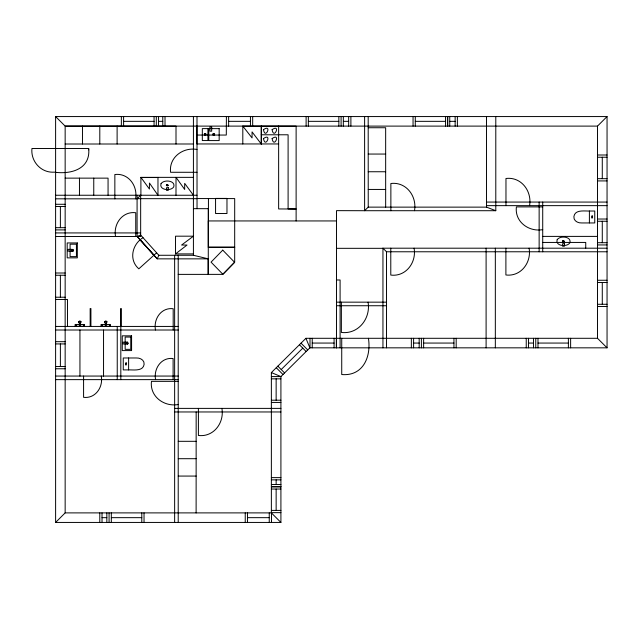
<?xml version="1.0" encoding="UTF-8"?>
<svg xmlns="http://www.w3.org/2000/svg" width="639" height="639" viewBox="0 0 639 639"><rect width="100%" height="100%" fill="white"/><g stroke="black" fill="none" stroke-linecap="round" stroke-linejoin="round"><path stroke-width="0.96" d="M198.41 408.385L198.402 435.463C213.69 437.372 224.473 422.699 221.901 408.385M158.839 255.273L157.25 258.851L208.266 258.851L193.417 255.273L158.839 255.273L140.66 235.064L137.081 236.438L137.081 198.825L140.66 195.246L140.66 236.51L55.609 236.51M495.792 116.562L495.792 210.71L486.511 207.132L368.192 207.132L364.613 210.71L336.521 210.646L336.521 347.832M271.367 376.587L280.912 376.587L309.867 347.832L607.05 347.832L607.05 116.562L55.609 116.562L55.609 522.438L65.154 512.893L271.487 512.893L271.487 522.438M55.609 116.562L65.154 126.107L597.505 126.107L607.05 116.562M271.367 372.585L280.912 376.563L280.912 522.438L271.367 512.893L271.367 372.585L305.929 338.295L597.505 338.295L607.05 347.832M281.208 369.542L302.79 348.135M143.008 237.676C132.145 244.306 128.535 259.921 138.831 268.827L156.627 252.812M175.525 253.907L187.035 245.041L181.58 245.041L193.417 236.182L175.525 236.182L175.525 253.907L193.417 253.907M205.231 135.069L205.718 134.581L205.231 133.878L204.528 134.366L205.015 135.069M213.937 135.069L214.432 134.581L213.937 133.878L213.234 134.366L213.73 135.069M127.081 342.169L126.226 343.391L127.449 344.253L128.311 343.391L127.449 342.169L123.039 342.161L123.039 343.95L127.217 343.95L127.217 342.161M589.398 211.022C584.493 211.197 574.908 209.36 573.894 216.581C573.399 220.878 577.991 223.211 581.722 222.947L594.757 222.947L594.757 211.022L589.398 211.022L589.398 222.947M128.615 369.901C133.519 369.725 143.104 371.555 144.118 364.334C144.614 360.045 140.021 357.704 136.291 357.976L123.255 357.976L123.255 369.901L128.615 369.901L128.615 357.976M123.599 121.338L154.071 121.338M158.544 121.338L162.777 121.338M228.634 121.338L250.44 121.338M308.349 121.338L338.854 121.338M343.327 121.338L348.662 121.338M415.286 121.338L445.567 121.338M449.744 121.338L455.144 121.338M242.804 143.951L242.804 126.123L296.121 126.139L296.121 220.942M368.24 127.736L385.66 127.736L385.66 207.132M261.255 134.781L288.101 134.781L288.101 208.905L296.121 209.017L278.644 208.945L278.636 126.075M196.892 135.053L226.302 135.053L226.398 116.562M278.644 143.951L196.892 143.951L196.892 126.107M65.154 144.015L193.409 143.991M196.996 149.462C183.066 146.946 168.728 157.378 170.589 172.282L196.996 172.29M368.24 154.055L385.66 154.055M597.505 155.005L607.05 155.005M597.505 157.234L607.05 157.234M368.24 171.747L385.66 171.747M140.899 195.238L140.899 177.354L193.417 177.354M141.666 177.53L157.202 177.53M65.154 178.137L108.063 178.137L108.063 195.238M597.505 178.68L607.05 178.68M597.505 180.917L607.05 180.917M368.24 189.44L385.66 189.44M55.609 195.246L196.996 195.246M197.036 198.553L234.697 198.593L234.681 262.238L222.795 274.371L208.282 274.371L208.266 208.673M196.996 198.673L137.081 198.673L137.081 195.246M55.609 198.825L137.081 198.825M486.511 202.068L607.05 202.068M55.609 204.28L65.154 204.28M486.511 205.646L607.05 205.646M55.617 206.517L65.154 206.517M542.719 206.9L516.392 206.9C514.531 221.765 528.836 232.165 542.719 229.649M193.417 208.673L208.434 208.673M495.792 210.71L364.613 210.71L364.613 116.562M597.505 219.025L607.05 219.025M336.521 220.942L208.266 220.942L208.298 247.333L234.705 247.333M597.505 221.262L607.05 221.262M55.617 227.676L65.154 227.676M55.609 229.904L65.154 229.904M55.609 232.931L140.66 232.931M542.719 236.39L597.489 236.39M542.719 242.437L585.739 242.437L585.739 248.156M597.505 242.7L607.05 242.7M597.505 244.937L607.05 244.937M208.282 247.149L234.681 247.149M382.945 347.832L382.945 248.196L607.05 248.196M336.521 248.323L382.945 248.323M382.945 248.196L386.523 251.774L607.05 251.774M55.609 273.013L65.154 273.013M178.217 274.379L208.13 274.379L208.13 258.851M55.617 275.249L65.154 275.249M336.521 279.986L340.1 279.986L340.1 347.832M597.505 280.257L607.05 280.257M597.505 282.494L607.05 282.494M55.617 297.223L65.154 297.223M55.609 299.459L67.478 299.475L67.478 326.441M336.521 302.159L386.523 302.159M597.505 304.284L607.05 304.284M336.521 305.738L386.523 305.738M597.505 306.52L607.05 306.52M79.444 323.901L80.242 323.901M105.371 323.901L106.17 323.901M79.444 324.468L75.122 324.468L75.122 326.281L84.54 326.281L84.54 324.468L80.242 324.468M105.371 324.468L101.042 324.468L101.042 326.281L110.467 326.281L110.467 324.468L106.17 324.468M55.609 326.433L178.217 326.433M55.609 330.012L178.217 330.012M55.609 341.689L65.154 341.689M312.239 343.063L334.085 343.063M413.593 343.063L419.184 343.063M423.625 343.063L453.946 343.063M528.477 343.063L533.517 343.063M537.99 343.063L568.39 343.063M55.617 343.926L65.154 343.926M55.617 366.53L65.154 366.53M55.609 368.767L65.154 368.767M55.609 376.059L178.217 376.059M271.367 378.831L280.912 378.831M55.609 379.638L178.217 379.638M178.217 381.347L151.467 381.355C149.582 396.46 164.087 407.075 178.217 404.527M271.367 400.206L280.912 400.206M271.367 402.434L280.912 402.434M174.639 408.385L280.912 408.385M174.639 411.963L280.912 411.963M178.273 441.317L196.165 441.317M178.273 458.698L196.165 458.698M178.233 476.071L196.165 476.071M271.367 477.621L280.912 477.621M271.367 479.857L280.912 479.857M271.367 484.482L280.912 484.482M271.367 486.718L280.912 486.718M271.367 486.798L280.912 486.798M271.367 489.035L280.912 489.035M271.367 510.409L280.912 510.409M271.367 512.646L280.912 512.646M102.024 517.662L106.841 517.662M111.314 517.662L141.794 517.662M247.477 517.662L269.251 517.662M55.609 522.438L280.912 522.438M301.017 343.175L307.734 349.94M299.427 344.748L306.145 351.514M277.853 366.155L284.571 372.928M276.264 367.737L282.989 374.502M137.081 236.438L157.25 258.851L137.273 236.51M140.348 240.064L153.967 255.209M242.804 126.123L252.062 137.944L252.062 131.89L261.223 143.951M193.417 195.238L184.671 183.377L184.671 189.463L176.021 177.354L175.989 195.238M140.899 177.354L149.43 189.04L149.43 183.018L157.969 195.238L157.969 177.354M305.929 338.295L309.867 347.832M602.281 157.234L602.281 178.68M602.281 221.262L602.281 242.7M602.281 282.494L602.281 304.284M597.505 126.107L597.505 338.295M570.627 338.295L570.627 347.832M568.39 338.295L568.39 347.832M542.719 202.068L542.719 251.774M539.14 202.068L539.14 251.774M537.99 338.295L537.99 347.832M535.754 338.295L535.754 347.832M533.517 338.295L533.517 347.832M529.563 205.646C532.135 191.285 521.312 176.564 505.968 178.481L505.968 205.646M529.108 248.196C531.648 262.341 521.017 276.863 505.896 274.978L505.896 248.196M528.477 338.295L528.477 347.832M526.24 338.295L526.24 347.832M495.337 248.196L495.337 347.832M486.511 116.562L486.511 207.132M486.103 248.196L486.103 347.832M457.38 116.562L457.38 126.107M456.182 338.295L456.182 347.832M455.144 116.562L455.144 126.107M453.946 338.295L453.946 347.832M449.744 116.562L449.744 126.107M447.803 116.562L447.803 126.107M447.508 116.562L447.508 126.107M445.567 116.562L445.567 126.107M423.625 338.295L423.625 347.832M421.389 338.295L421.413 347.832M419.184 338.295L419.184 347.832M415.286 116.562L415.286 126.107M414.503 210.71C417.091 196.317 406.236 181.572 390.868 183.497L390.868 210.71M414.088 248.196C416.644 262.389 405.965 276.967 390.788 275.074L390.78 248.196M413.593 338.295L413.593 347.832M413.05 116.562L413.05 126.107M411.356 338.295L411.356 347.832M386.523 251.774L386.523 347.832M368.431 338.295C371.347 356.586 363.16 376.451 341.729 374.534L341.729 338.295M368.192 116.562L368.24 207.132M368.072 302.159C370.884 318.31 358.487 334.564 341.37 332.44L341.37 302.159M350.891 116.562L350.891 126.107M348.662 116.562L348.662 126.107M343.327 116.562L343.327 126.107M341.09 116.562L341.09 126.107M338.854 116.562L338.854 126.107M336.322 338.295L336.322 347.832M334.085 338.295L334.085 347.832M312.239 338.295L312.239 347.832M310.003 338.295L310.003 347.832M308.349 116.562L308.349 126.107M306.113 116.562L306.113 126.107M276.144 378.831L276.144 400.206M276.144 479.857L276.144 484.482M276.144 489.035L276.144 510.409M269.251 512.893L269.251 522.43M261.351 126.075L261.351 143.927M261.255 126.123L261.255 143.951M252.677 116.562L252.677 126.107M250.44 116.562L250.44 126.107M247.477 512.893L247.477 522.43M245.24 512.893L245.24 522.438M228.634 116.562L228.634 126.107M208.434 198.553L208.434 220.942M196.996 116.562L197.036 208.673M196.165 411.963L196.117 512.949M193.417 116.562L193.417 255.273M178.217 255.273L178.217 522.438M176.005 144.015L176.005 126.107L65.154 126.131L65.154 512.893M174.639 255.273L174.639 522.438M173.185 330.012L173.185 308.725C161.196 307.215 153.352 319.029 155.477 330.012M173.105 379.638L173.105 358.535C161.22 357.033 153.472 368.759 155.581 379.638M165.014 116.562L165.014 126.107M162.777 116.562L162.777 126.107M158.544 116.562L158.544 126.107M156.307 116.562L156.307 126.107M154.071 116.562L154.071 126.107M144.031 512.893L144.031 522.438M141.794 512.893L141.794 522.43M135.74 236.51L135.74 212.731C122.329 211.054 113.223 224.089 115.539 236.51M135.572 198.825C137.928 186.101 128.559 172.802 114.852 174.519L114.852 198.825M123.599 116.562L123.599 126.107M121.362 116.562L121.362 126.107M121.33 326.433L121.33 308.541L120.587 308.541L120.587 326.433M120.819 326.433L120.819 379.638M117.241 326.433L117.241 379.638M117.113 126.131L117.113 144.015M111.314 512.893L111.314 522.43M109.509 324.468L109.509 326.281M109.077 512.893L109.077 522.438M106.841 512.893L106.841 522.43M106.17 326.281L106.17 323.717L106.993 321.816L105.866 320.914L104.548 321.816L105.371 323.717L105.371 326.281M103.542 330.012L103.542 376.123M102.056 324.468L102.024 326.281M102.024 512.893L102.024 522.43M101.258 376.059C103.374 387.026 95.546 398.824 83.581 397.322L83.581 376.059M99.796 126.131L99.796 144.015M99.788 512.893L99.788 522.438M93.757 178.137L93.757 195.238M90.914 326.433L90.914 308.541L90.163 308.541L90.163 326.433M83.589 324.468L83.589 326.281M82.471 126.131L82.471 144.015M80.242 326.281L80.242 323.717L81.065 321.816L79.939 320.914L78.621 321.816L79.444 323.717L79.444 326.281M79.939 330.012L79.939 376.123M79.46 178.137L79.46 195.238M76.129 324.468L76.105 326.281M60.385 206.517L60.385 227.676M60.385 275.249L60.385 297.223M60.385 343.926L60.385 366.53M88.813 149.869C89.779 169.654 70.186 174.495 54.227 172.147C41.072 173.105 30.568 161.371 31.95 148.48L88.813 148.48L88.813 149.869M263.492 129.637C265.225 140.3 272.494 123.455 263.492 129.637M263.492 138.543C265.225 149.207 272.494 132.361 263.492 138.543M272.118 129.637C273.859 140.3 281.128 123.455 272.118 129.637M272.118 138.543C273.859 149.207 281.128 132.361 272.118 138.543M161.06 183.649C158.784 190.095 170.749 191.468 173.696 186.971C175.973 180.525 164.007 179.16 161.06 183.649M557.184 239.665C554.948 246.063 566.873 247.349 569.812 242.94C572.049 236.534 560.123 235.256 557.184 239.665M71.888 249.665L71.888 251.143L73.365 251.143L73.365 249.665L71.888 249.665M72.207 249.985L72.207 250.823L73.054 250.823L73.054 249.985L72.207 249.985M204.384 133.735L204.384 135.212L205.862 135.212L205.862 133.735L204.384 133.735M213.099 133.735L213.099 135.212L214.568 135.212L214.568 133.735L213.099 133.735M126.841 342.784L126.841 343.63L127.688 343.63L127.688 342.784L126.841 342.784M166.635 184.855L166.332 185.43L167.194 185.965L168.424 185.43L167.562 184.663L166.635 184.855M166.955 185.054C166.643 186.596 169.135 184.615 166.955 185.054M562.759 240.847L562.456 241.414L563.318 241.941L564.541 241.414L563.678 240.663L562.759 240.847M564.093 241.366L562.903 241.238L564.093 241.366M78.653 321.856C83.294 322.831 79.995 320.267 78.653 321.856M104.58 321.856C109.213 322.831 105.922 320.267 104.58 321.856M222.747 250.129L211.054 262.134L222.883 274.283L234.577 262.278L222.747 250.129M83.214 325.507L83.214 325.507M109.141 325.507L109.141 325.507M76.225 325.323L76.576 325.539L76.225 325.323M102.152 325.323L102.504 325.539L102.152 325.323M211.693 126.985L209.904 126.985L209.904 131.163L211.693 131.163L211.693 126.985M207.931 128.607L202.315 128.607L202.315 140.548L207.931 140.548L207.931 128.607M219.169 128.639L208.777 128.639L208.777 140.58L219.169 140.58L219.169 128.639M168.273 187.722L166.483 187.722L166.483 190.326L168.273 190.326L168.273 187.722M226.973 198.41L215.567 198.41L215.567 213.522L226.973 213.522L226.973 198.41M592.537 216.038L591.626 216.038L591.626 217.931L592.537 217.931L592.537 216.038M77.327 242.94L67.191 242.94L67.191 257.868L77.327 257.868L77.327 242.94M564.397 243.683L562.608 243.683L562.608 246.239L564.397 246.239L564.397 243.683M76.424 244.186L70.082 244.186L70.082 256.622L76.424 256.622L76.424 244.186M72.207 249.362L68.038 249.362L68.038 251.151L72.207 251.151L72.207 249.362M131.586 335.834L122.265 335.834L122.265 350.587L131.586 350.587L131.586 335.834M130.763 337.057L125.156 337.057L125.156 349.357L130.763 349.357L130.763 337.057M126.386 362.992L125.484 362.992L125.484 364.885L126.386 364.885L126.386 362.992"/></g></svg>
